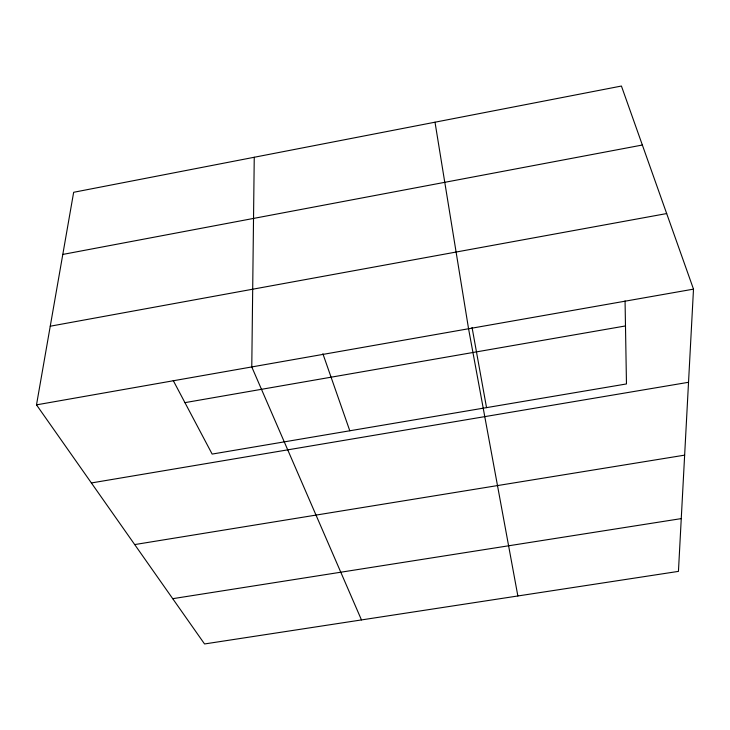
<?xml version="1.0" encoding="UTF-8"?>
<svg xmlns="http://www.w3.org/2000/svg" width="730" height="730" viewBox="0 0 730 730"><rect width="100%" height="100%" fill="white"/><g stroke="black" fill="none" stroke-linecap="round" stroke-linejoin="round"><path stroke-width="1.09" d="M254.25 157.26L251.777 366.944L361.469 619.925M693.5 289.135L678.444 571.38L204.546 643.96L36.5 404.858L73.657 192.291L621.422 86.04L693.5 289.135L36.5 404.858M62.798 254.432L642.354 145.024M50.251 326.21L666.682 213.561M184.936 402.641L625.482 325.945M91.387 482.95L688.527 382.292M134.694 544.58L684.64 455.146M172.718 598.682L681.254 518.61M173.238 380.531L212.147 454.078L626.468 383.943L625.062 300.897M322.879 353.74L349.798 430.773M517.862 595.972L468.56 328.755L435.007 122.202M472.055 327.441L486.536 407.632"/></g></svg>
